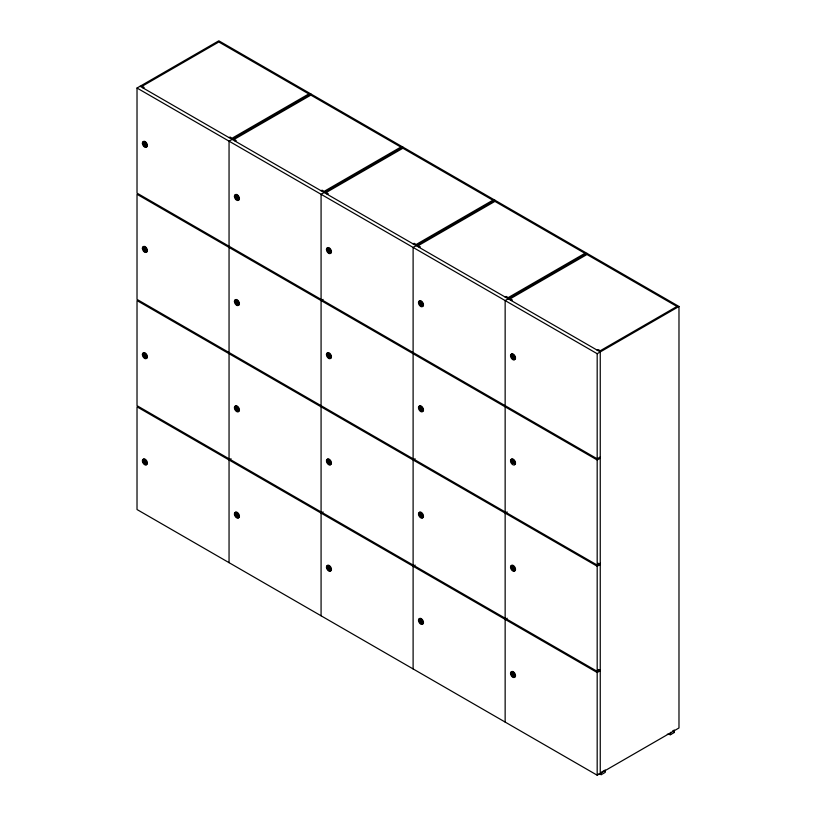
<?xml version="1.0" encoding="UTF-8"?>
<svg xmlns="http://www.w3.org/2000/svg" width="816" height="816" viewBox="0 0 816 816"><rect width="100%" height="100%" fill="white"/><g stroke="black" fill="none" stroke-linecap="round" stroke-linejoin="round"><path stroke-width="1.22" d="M600.25 457.021L597.179 458.796L137.017 193.117L137.017 88.026L218.821 40.8L678.983 306.469L678.983 727.974L597.179 775.2L137.017 509.531L137.017 406.847L597.179 672.517L600.25 670.742L598.057 669.477M143.147 88.026L144.177 87.445L142.127 86.261L218.821 41.983L308.805 93.932L232.111 138.21L230.071 137.037L229.051 137.618M310.855 93.932L229.051 141.168L229.051 246.259M235.181 141.168L236.201 140.576L234.161 139.393L310.855 95.115L400.84 147.074L324.146 191.352L322.106 190.169L321.076 190.76M402.89 147.074L321.076 194.3L321.076 299.39M327.216 194.3L328.236 193.708L326.196 192.525L402.89 148.247L492.874 200.206L416.18 244.484L414.14 243.301L413.11 243.892M323.126 299.39L321.076 300.574L321.076 405.664M494.924 200.206L413.11 247.432L413.11 352.522M419.251 247.432L420.271 246.84L418.231 245.667L494.924 201.389L584.909 253.337L508.215 297.616L506.165 296.432L505.145 297.024M231.091 458.796L229.051 459.979L229.051 562.663M586.949 253.337L505.145 300.574L505.145 405.664M511.285 300.574L512.305 299.982L510.255 298.799L586.949 254.521L676.943 306.469L600.25 350.747L598.199 349.574L597.179 350.166M323.126 511.928L321.076 513.111L321.076 615.794M415.16 458.796L413.11 459.979L413.11 565.07M137.017 88.026L597.179 353.705L678.983 306.469M415.16 565.07L413.11 566.243L413.11 668.926M507.195 511.928L505.145 513.111L505.145 618.202M600.25 563.295L597.179 565.07L137.017 299.39L137.017 194.3L597.179 459.979L600.25 458.204M507.195 618.202L505.145 619.385L505.145 722.068M600.25 669.569L597.179 671.333L137.017 405.664L137.017 300.574L597.179 566.243L600.25 564.478L598.057 563.213M672.455 731.207L674.393 730.085L674.393 732.452L670.507 734.696L667.325 734.206M601.361 774.619L605.248 772.375L605.248 770.008L601.361 772.252L601.361 774.619L598.179 774.119M142.402 143.402A3.182 1.836 60.1 0 1 145.595 142.667A3.182 1.836 60.1 0 1 145.921 147.349A3.182 1.836 60.1 0 1 142.402 143.402L142.912 143.106M143.534 143.942A1.561 0.898 60.1 0 1 145.105 143.585A1.561 0.898 60.1 0 1 145.268 145.88A1.561 0.898 60.1 0 1 143.534 143.942L144.044 143.657M145.738 145.003L146.248 144.707A1.561 0.898 60.1 0 0 146.054 143.973M142.402 248.492A3.182 1.836 60.1 0 1 145.595 247.758A3.182 1.836 60.1 0 1 145.921 252.44A3.182 1.836 60.1 0 1 142.402 248.492L142.912 248.197M143.534 249.033A1.561 0.898 60.1 0 1 145.105 248.676A1.561 0.898 60.1 0 1 145.268 250.971A1.561 0.898 60.1 0 1 143.534 249.033L144.044 248.747M235.569 197.084A1.561 0.898 60.1 0 1 237.14 196.727A1.561 0.898 60.1 0 1 237.303 199.022A1.561 0.898 60.1 0 1 235.569 197.084L236.079 196.789A1.561 0.898 60.1 0 1 236.181 196.197M142.402 354.766A3.182 1.836 60.1 0 1 145.595 354.032A3.182 1.836 60.1 0 1 145.921 358.703A3.182 1.836 60.1 0 1 142.402 354.766L142.912 354.47M235.569 302.175A1.561 0.898 60.1 0 1 237.14 301.818A1.561 0.898 60.1 0 1 237.303 304.113A1.561 0.898 60.1 0 1 235.569 302.175L236.079 301.879A1.561 0.898 60.1 0 1 236.089 301.553L237.558 302.389L237.558 303.491L236.191 302.695L236.191 301.604M326.461 249.665A3.182 1.836 60.1 0 1 329.654 248.941A3.182 1.836 60.1 0 1 329.99 253.613A3.182 1.836 60.1 0 1 326.461 249.665L326.971 249.38M143.534 355.307A1.561 0.898 60.1 0 1 145.105 354.95A1.561 0.898 60.1 0 1 145.268 357.245A1.561 0.898 60.1 0 1 143.534 355.307L144.044 355.011M327.604 250.216A1.561 0.898 60.1 0 1 329.174 249.859A1.561 0.898 60.1 0 1 329.338 252.154A1.561 0.898 60.1 0 1 327.604 250.216L328.114 249.92M145.738 356.357L146.248 356.072A1.561 0.898 60.1 0 0 146.054 355.337M146.88 356.908L147.39 356.612A3.182 1.836 60.1 0 0 144.381 352.655A3.182 1.836 60.1 0 0 143.3 355.96M326.461 354.756A3.182 1.836 60.1 0 1 329.654 354.032A3.182 1.836 60.1 0 1 329.99 358.703A3.182 1.836 60.1 0 1 326.461 354.756L326.971 354.47M142.402 461.03A3.182 1.836 60.1 0 1 145.595 460.306A3.182 1.836 60.1 0 1 145.921 464.977A3.182 1.836 60.1 0 1 142.402 461.03L142.912 460.744M327.604 355.307A1.561 0.898 60.1 0 1 329.174 354.95A1.561 0.898 60.1 0 1 329.338 357.245A1.561 0.898 60.1 0 1 327.604 355.307L328.114 355.011M418.496 302.807A3.182 1.836 60.1 0 1 421.688 302.073A3.182 1.836 60.1 0 1 422.025 306.755A3.182 1.836 60.1 0 1 418.496 302.807L419.006 302.512M235.569 408.439A1.561 0.898 60.1 0 1 237.14 408.082A1.561 0.898 60.1 0 1 237.303 410.377A1.561 0.898 60.1 0 1 235.569 408.439L236.079 408.153A1.561 0.898 60.1 0 1 236.181 407.561M143.534 461.581A1.561 0.898 60.1 0 1 145.105 461.224A1.561 0.898 60.1 0 1 145.268 463.519A1.561 0.898 60.1 0 1 143.534 461.581L144.044 461.285M419.638 303.348A1.561 0.898 60.1 0 1 421.199 302.991A1.561 0.898 60.1 0 1 421.372 305.286A1.561 0.898 60.1 0 1 419.638 303.348L420.148 303.052M145.738 462.631L146.248 462.335A1.561 0.898 60.1 0 0 146.054 461.601M421.831 304.399L422.341 304.113A1.561 0.898 60.1 0 0 421.954 303.022M418.496 407.898A3.182 1.836 60.1 0 1 421.688 407.164A3.182 1.836 60.1 0 1 422.025 411.845A3.182 1.836 60.1 0 1 418.496 407.898L419.006 407.602M326.461 461.03A3.182 1.836 60.1 0 1 329.654 460.306A3.182 1.836 60.1 0 1 329.99 464.977A3.182 1.836 60.1 0 1 326.461 461.03L326.971 460.734M510.53 355.939A3.182 1.836 60.1 0 1 513.723 355.205A3.182 1.836 60.1 0 1 514.06 359.887A3.182 1.836 60.1 0 1 510.53 355.939L511.04 355.643M327.604 461.581A1.561 0.898 60.1 0 1 329.174 461.224A1.561 0.898 60.1 0 1 329.338 463.519A1.561 0.898 60.1 0 1 327.604 461.581L328.114 461.285M419.638 408.439A1.561 0.898 60.1 0 1 421.199 408.082A1.561 0.898 60.1 0 1 421.372 410.377A1.561 0.898 60.1 0 1 419.638 408.439L420.148 408.143M235.569 514.712A1.561 0.898 60.1 0 1 237.14 514.355A1.561 0.898 60.1 0 1 237.303 516.65A1.561 0.898 60.1 0 1 235.569 514.712L236.079 514.417M511.673 356.49A1.561 0.898 60.1 0 1 513.233 356.123A1.561 0.898 60.1 0 1 513.397 358.418A1.561 0.898 60.1 0 1 511.673 356.49L512.183 356.194A1.561 0.898 60.1 0 0 513.091 357.867M513.866 357.541L514.376 357.245A1.561 0.898 60.1 0 0 513.988 356.153M418.496 514.162A3.182 1.836 60.1 0 1 421.688 513.437A3.182 1.836 60.1 0 1 422.025 518.109A3.182 1.836 60.1 0 1 418.496 514.162L419.006 513.876M510.53 461.03A3.182 1.836 60.1 0 1 513.723 460.295A3.182 1.836 60.1 0 1 514.06 464.977A3.182 1.836 60.1 0 1 510.53 461.03L511.04 460.734M326.461 567.304A3.182 1.836 60.1 0 1 329.654 566.569A3.182 1.836 60.1 0 1 329.99 571.251A3.182 1.836 60.1 0 1 326.461 567.304L326.971 567.008A3.182 1.836 60.1 0 1 329.409 565.61A3.182 1.836 60.1 0 1 331.388 570.007A3.182 1.836 60.1 0 1 328.256 569.884M419.638 514.712A1.561 0.898 60.1 0 1 421.199 514.355A1.561 0.898 60.1 0 1 421.372 516.65A1.561 0.898 60.1 0 1 419.638 514.712L420.148 514.417M511.673 461.581A1.561 0.898 60.1 0 1 513.233 461.213A1.561 0.898 60.1 0 1 513.397 463.508A1.561 0.898 60.1 0 1 511.673 461.581L512.183 461.285M327.604 567.844A1.561 0.898 60.1 0 1 329.174 567.487A1.561 0.898 60.1 0 1 329.338 569.782A1.561 0.898 60.1 0 1 327.604 567.844L328.114 567.559M513.866 462.631L514.376 462.335A1.561 0.898 60.1 0 0 514.182 461.601M421.831 515.763L422.341 515.467A1.561 0.898 60.1 0 0 421.954 514.376M510.53 567.304A3.182 1.836 60.1 0 1 513.723 566.569A3.182 1.836 60.1 0 1 514.06 571.251A3.182 1.836 60.1 0 1 510.53 567.304L511.04 567.008M418.496 620.435A3.182 1.836 60.1 0 1 421.688 619.711A3.182 1.836 60.1 0 1 422.025 624.383A3.182 1.836 60.1 0 1 418.496 620.435L419.006 620.14M511.673 567.844A1.561 0.898 60.1 0 1 513.233 567.487A1.561 0.898 60.1 0 1 513.397 569.782A1.561 0.898 60.1 0 1 511.673 567.844L512.183 567.548A1.561 0.898 60.1 0 0 513.091 569.221M419.638 620.986A1.561 0.898 60.1 0 1 421.199 620.629A1.561 0.898 60.1 0 1 421.372 622.924A1.561 0.898 60.1 0 1 419.638 620.986L420.148 620.69M510.53 673.567A3.182 1.836 60.1 0 1 513.723 672.843A3.182 1.836 60.1 0 1 514.06 677.515A3.182 1.836 60.1 0 1 510.53 673.567L511.04 673.282M511.673 674.118A1.561 0.898 60.1 0 1 513.233 673.761A1.561 0.898 60.1 0 1 513.397 676.056A1.561 0.898 60.1 0 1 511.673 674.118L512.183 673.822M140.087 86.261L600.25 351.931L600.25 773.425M673.445 730.412L674.393 732.452M670.507 732.329L670.507 734.696M597.179 353.705L597.179 458.796M597.179 459.979L597.179 565.07M597.179 566.243L597.179 671.333M597.179 672.517L597.179 775.2M505.145 406.837L505.145 511.928M413.11 353.705L413.11 458.796M321.076 406.837L321.076 511.928M229.051 247.432L229.051 352.522M229.051 353.705L229.051 458.796M145.166 143.269A1.561 0.898 60.1 0 1 145.717 145.646A1.561 0.898 60.1 0 1 144.554 144.911A1.561 0.898 60.1 0 1 144.065 143.33M145.717 145.646A1.561 0.898 60.1 0 1 143.881 144.299A1.561 0.898 60.1 0 1 144.881 143.065M144.197 145.982A3.182 1.836 60.1 0 1 143.708 141.352A3.182 1.836 60.1 0 1 147.319 144.769A3.182 1.836 60.1 0 1 144.758 146.513M145.829 249.349A1.561 0.898 60.1 0 1 144.973 250.757A1.561 0.898 60.1 0 1 143.84 248.39A1.561 0.898 60.1 0 1 145.656 248.982M145.778 250.685A1.561 0.898 60.1 0 1 144.554 250.002A1.561 0.898 60.1 0 1 144.065 248.421M145.34 248.125A1.561 0.898 60.1 0 1 145.615 248.38M146.186 249.431A1.561 0.898 60.1 0 1 146.146 250.39M143.3 249.696A3.182 1.836 60.1 0 1 144.758 246.483A3.182 1.836 60.1 0 1 147.319 251.195A3.182 1.836 60.1 0 1 143.698 250.42M145.166 354.634A1.561 0.898 60.1 0 1 145.717 357.01A1.561 0.898 60.1 0 1 144.432 356.102A1.561 0.898 60.1 0 1 144.146 354.419M145.717 357.01A1.561 0.898 60.1 0 1 143.881 355.664A1.561 0.898 60.1 0 1 144.881 354.43M147.39 356.612A3.182 1.836 60.1 0 1 144.758 357.867M144.197 357.347A3.182 1.836 60.1 0 1 143.698 356.694M144.595 460.571A1.561 0.898 60.1 0 1 145.972 462.723A1.561 0.898 60.1 0 1 144.412 462.856A1.561 0.898 60.1 0 1 144.095 460.622M144.432 462.376A1.561 0.898 60.1 0 1 144.146 460.693M145.34 460.663A1.561 0.898 60.1 0 1 145.615 460.928M143.3 462.233A3.182 1.836 60.1 0 1 144.024 458.908A3.182 1.836 60.1 0 1 147.186 461.897A3.182 1.836 60.1 0 1 145.911 464.702M144.197 463.61A3.182 1.836 60.1 0 1 143.698 462.958M237.864 198.665A1.561 0.898 60.1 0 1 236.201 198.043A1.561 0.898 60.1 0 1 236.201 196.085A1.561 0.898 60.1 0 1 237.864 197.39M236.467 197.88A1.561 0.898 60.1 0 1 236.273 197.523M237.374 196.166A1.561 0.898 60.1 0 1 238.088 197.105M234.937 196.238A3.182 1.836 60.1 0 1 236.793 194.534A3.182 1.836 60.1 0 1 239.353 197.9A3.182 1.836 60.1 0 1 237.946 200.195M236.232 199.114A3.182 1.836 60.1 0 1 235.732 198.461M235.334 197.737A3.182 1.836 60.1 0 1 235.069 196.982M237.864 303.756A1.561 0.898 60.1 0 1 235.957 302.654A1.561 0.898 60.1 0 1 236.905 301.288M237.191 301.502A1.561 0.898 60.1 0 1 237.864 302.481M237.813 303.817A1.561 0.898 60.1 0 1 236.273 302.614M237.65 301.522A1.561 0.898 60.1 0 1 237.895 301.838M234.967 300.665A3.182 1.836 60.1 0 1 237.568 300.074A3.182 1.836 60.1 0 1 239.394 304.144A3.182 1.836 60.1 0 1 236.783 304.735M235.334 302.828A3.182 1.836 60.1 0 1 235.069 302.063M237.864 410.03A1.561 0.898 60.1 0 1 236.201 409.397A1.561 0.898 60.1 0 1 236.201 407.449A1.561 0.898 60.1 0 1 237.864 408.755M236.467 409.244A1.561 0.898 60.1 0 1 236.273 408.877M237.374 407.531A1.561 0.898 60.1 0 1 238.088 408.469M234.937 407.602A3.182 1.836 60.1 0 1 236.793 405.889A3.182 1.836 60.1 0 1 239.353 409.265A3.182 1.836 60.1 0 1 237.946 411.56M236.232 410.479A3.182 1.836 60.1 0 1 235.732 409.826M235.334 409.102A3.182 1.836 60.1 0 1 235.069 408.337M237.864 516.293A1.561 0.898 60.1 0 1 236.62 516.171A1.561 0.898 60.1 0 1 235.804 514.468M235.844 514.162A1.561 0.898 60.1 0 1 236.762 513.764A1.561 0.898 60.1 0 1 237.864 515.018M236.987 516.089A1.561 0.898 60.1 0 1 236.273 515.151M236.181 513.825A1.561 0.898 60.1 0 1 236.334 513.641M237.374 513.805A1.561 0.898 60.1 0 1 237.895 514.386M234.937 513.876A3.182 1.836 60.1 0 1 236.793 512.162A3.182 1.836 60.1 0 1 239.353 515.528A3.182 1.836 60.1 0 1 237.946 517.834M236.783 517.273A3.182 1.836 60.1 0 1 235.732 516.1M235.334 515.365A3.182 1.836 60.1 0 1 235.069 514.61M328.94 249.339A1.561 0.898 60.1 0 1 330.011 251.552A1.561 0.898 60.1 0 1 328.389 251.399A1.561 0.898 60.1 0 1 328.165 249.257M329.307 251.777A1.561 0.898 60.1 0 1 328.216 249.329M329.113 249.125A1.561 0.898 60.1 0 1 330.113 250.247M327.002 248.717A3.182 1.836 60.1 0 1 330.664 249.298A3.182 1.836 60.1 0 1 329.98 253.337M329.409 253.154A3.182 1.836 60.1 0 1 328.817 252.776M328.256 252.246A3.182 1.836 60.1 0 1 327.369 250.869M328.501 356.102A1.561 0.898 60.1 0 1 328.216 354.419M329.684 354.654A1.561 0.898 60.1 0 1 330.113 355.327M330.062 356.847A1.561 0.898 60.1 0 1 329.848 356.949M327.002 353.807A3.182 1.836 60.1 0 1 330.664 354.389A3.182 1.836 60.1 0 1 329.98 358.428M329.409 358.234A3.182 1.836 60.1 0 1 328.817 357.867M328.256 357.337A3.182 1.836 60.1 0 1 327.104 355.205M328.654 460.571A1.561 0.898 60.1 0 1 330.041 462.713A1.561 0.898 60.1 0 1 328.481 462.856A1.561 0.898 60.1 0 1 328.165 460.622A1.561 0.898 60.1 0 0 329.307 463.131M329.113 460.489A1.561 0.898 60.1 0 1 330.113 461.601M327.002 460.071A3.182 1.836 60.1 0 1 330.664 460.663A3.182 1.836 60.1 0 1 329.98 464.692M329.409 464.508A3.182 1.836 60.1 0 1 328.817 464.141M328.256 463.61A3.182 1.836 60.1 0 1 327.369 462.233M329.491 567.457A1.561 0.898 60.1 0 1 329.572 569.65A1.561 0.898 60.1 0 1 327.859 567.834A1.561 0.898 60.1 0 1 329.225 567.171M329.307 569.405A1.561 0.898 60.1 0 1 328.175 567.916A1.561 0.898 60.1 0 1 328.583 566.671M329.919 567.518A1.561 0.898 60.1 0 1 330.113 567.875M327.767 569.231A3.182 1.836 60.1 0 1 327.369 568.507M513.468 355.572A1.561 0.898 60.1 0 1 513.743 355.837M511.163 356.378A3.182 1.836 60.1 0 1 512.703 353.869A3.182 1.836 60.1 0 1 515.488 357.551A3.182 1.836 60.1 0 1 513.468 359.417M512.887 359.05A3.182 1.836 60.1 0 1 512.326 358.52M513.784 461.519A1.561 0.898 60.1 0 1 513.784 463.325A1.561 0.898 60.1 0 1 512.224 462.417A1.561 0.898 60.1 0 1 512.224 460.612M512.723 460.571A1.561 0.898 60.1 0 1 513.56 461.183M512.815 462.692A1.561 0.898 60.1 0 1 512.275 460.693M513.468 460.663A1.561 0.898 60.1 0 1 513.743 460.928M511.836 462.958A3.182 1.836 60.1 0 1 511.438 462.233M511.163 461.468A3.182 1.836 60.1 0 1 512.336 458.908A3.182 1.836 60.1 0 1 515.222 461.642A3.182 1.836 60.1 0 1 514.57 464.681M513.468 566.936A1.561 0.898 60.1 0 1 513.743 567.191M513.988 567.518A1.561 0.898 60.1 0 1 514.274 569.201M511.163 567.742A3.182 1.836 60.1 0 1 512.703 565.233A3.182 1.836 60.1 0 1 515.488 568.915A3.182 1.836 60.1 0 1 513.468 570.782M512.887 570.415A3.182 1.836 60.1 0 1 512.326 569.884M513.968 674.424A1.561 0.898 60.1 0 1 513.203 675.872A1.561 0.898 60.1 0 1 511.918 673.659A1.561 0.898 60.1 0 1 513.56 673.73M512.815 675.23A1.561 0.898 60.1 0 1 512.193 673.496M513.468 673.21A1.561 0.898 60.1 0 1 513.743 673.465M514.315 674.516A1.561 0.898 60.1 0 1 514.274 675.464M511.163 674.016A3.182 1.836 60.1 0 1 512.703 671.507A3.182 1.836 60.1 0 1 515.488 675.179A3.182 1.836 60.1 0 1 513.468 677.045M512.887 676.678A3.182 1.836 60.1 0 1 512.326 676.148M421.76 303.297A1.561 0.898 60.1 0 1 421.352 305.164A1.561 0.898 60.1 0 1 419.873 303.001A1.561 0.898 60.1 0 1 421.525 302.96M421.342 304.909A1.561 0.898 60.1 0 1 420.271 303.603A1.561 0.898 60.1 0 1 420.403 302.277M421.148 302.257A1.561 0.898 60.1 0 1 421.444 302.44M419.21 301.308A3.182 1.836 60.1 0 1 422.902 302.787A3.182 1.836 60.1 0 1 422.015 306.469M421.444 306.286A3.182 1.836 60.1 0 1 420.291 305.388M419.801 304.735A3.182 1.836 60.1 0 1 419.404 304.001M421.76 408.388A1.561 0.898 60.1 0 1 421.821 410.142A1.561 0.898 60.1 0 1 420.342 409.51A1.561 0.898 60.1 0 1 420.016 407.643M420.974 407.561A1.561 0.898 60.1 0 1 421.525 408.051M421.342 409.999A1.561 0.898 60.1 0 1 420.25 407.551M422.147 408.469A1.561 0.898 60.1 0 1 422.28 408.836M422.249 409.795A1.561 0.898 60.1 0 1 421.882 410.081M421.444 411.376A3.182 1.836 60.1 0 1 419.404 409.091M419.036 406.939A3.182 1.836 60.1 0 1 422.453 407.184A3.182 1.836 60.1 0 1 422.535 411.55M421.76 514.651A1.561 0.898 60.1 0 1 421.352 516.518A1.561 0.898 60.1 0 1 419.873 514.355A1.561 0.898 60.1 0 1 421.525 514.325M421.056 516.089A1.561 0.898 60.1 0 1 420.403 513.631M421.148 513.621A1.561 0.898 60.1 0 1 421.444 513.805M419.21 512.662A3.182 1.836 60.1 0 1 422.902 514.151A3.182 1.836 60.1 0 1 422.015 517.834M420.852 517.273A3.182 1.836 60.1 0 1 420.291 516.742M419.801 516.1A3.182 1.836 60.1 0 1 419.404 515.365M420.781 622.098A1.561 0.898 60.1 0 1 420.617 619.803M421.954 620.65A1.561 0.898 60.1 0 1 422.28 621.384M422.249 622.333A1.561 0.898 60.1 0 1 421.882 622.628M419.21 618.936A3.182 1.836 60.1 0 1 423.086 620.792A3.182 1.836 60.1 0 1 421.444 623.914M420.852 623.546A3.182 1.836 60.1 0 1 420.291 623.016M419.801 622.363A3.182 1.836 60.1 0 1 419.404 621.639M421.627 303.572L420.25 302.777L420.25 303.878L421.627 304.664L421.627 303.572M513.662 356.704L512.285 355.919L512.285 357.01L513.662 357.806L513.662 356.704M237.558 197.299L236.191 196.513L236.191 197.605L237.558 198.4L237.558 197.299M329.593 250.441L328.226 249.645L328.226 250.736L329.593 251.532L329.593 250.441M145.523 144.167L144.157 143.371L144.157 144.473L145.523 145.258L145.523 144.167M421.627 408.663L420.25 407.867L420.25 408.959L421.627 409.754L421.627 408.663M513.662 461.795L512.285 460.999L512.285 462.101L513.662 462.896L513.662 461.795M329.593 355.531L328.226 354.736L328.226 355.827L329.593 356.623L329.593 355.531M145.523 249.257L144.157 248.462L144.157 249.563L145.523 250.349L145.523 249.257M421.627 514.937L420.25 514.141L420.25 515.233L421.627 516.028L421.627 514.937M513.662 568.069L512.285 567.273L512.285 568.375L513.662 569.16L513.662 568.069M329.593 461.795L328.226 461.009L328.226 462.101L329.593 462.896L329.593 461.795M145.523 355.531L144.157 354.736L144.157 355.827L145.523 356.623L145.523 355.531M237.558 408.663L236.191 407.867L236.191 408.969L237.558 409.754L237.558 408.663M513.662 674.342L512.285 673.547L512.285 674.638L513.662 675.434L513.662 674.342M329.593 568.069L328.226 567.273L328.226 568.375L329.593 569.16L329.593 568.069M421.627 621.2L420.25 620.415L420.25 621.506L421.627 622.302L421.627 621.2M145.523 461.805L144.157 461.009L144.157 462.101L145.523 462.896L145.523 461.805M237.558 514.937L236.191 514.141L236.191 515.233L237.558 516.028L237.558 514.937M234.427 196.534A3.182 1.836 60.1 0 0 237.956 200.481A3.182 1.836 60.1 0 0 237.619 195.809A3.182 1.836 60.1 0 0 234.427 196.534M234.427 301.624A3.182 1.836 60.1 0 0 237.956 305.572A3.182 1.836 60.1 0 0 237.619 300.9A3.182 1.836 60.1 0 0 234.427 301.624M234.427 407.898A3.182 1.836 60.1 0 0 237.956 411.845A3.182 1.836 60.1 0 0 237.619 407.164A3.182 1.836 60.1 0 0 234.427 407.898M234.427 514.172A3.182 1.836 60.1 0 0 237.956 518.109A3.182 1.836 60.1 0 0 237.619 513.437A3.182 1.836 60.1 0 0 234.427 514.172M327.838 355.062A1.561 0.898 60.1 0 0 329.491 357.122A1.561 0.898 60.1 0 0 329.491 354.919A1.561 0.898 60.1 0 0 327.838 355.062M511.907 356.245A1.561 0.898 60.1 0 0 513.56 358.306A1.561 0.898 60.1 0 0 513.56 356.092A1.561 0.898 60.1 0 0 511.907 356.245M511.907 567.599A1.561 0.898 60.1 0 0 513.56 569.66A1.561 0.898 60.1 0 0 513.56 567.457A1.561 0.898 60.1 0 0 511.907 567.599M419.873 620.741A1.561 0.898 60.1 0 0 421.525 622.802A1.561 0.898 60.1 0 0 421.525 620.588A1.561 0.898 60.1 0 0 419.873 620.741"/></g></svg>
